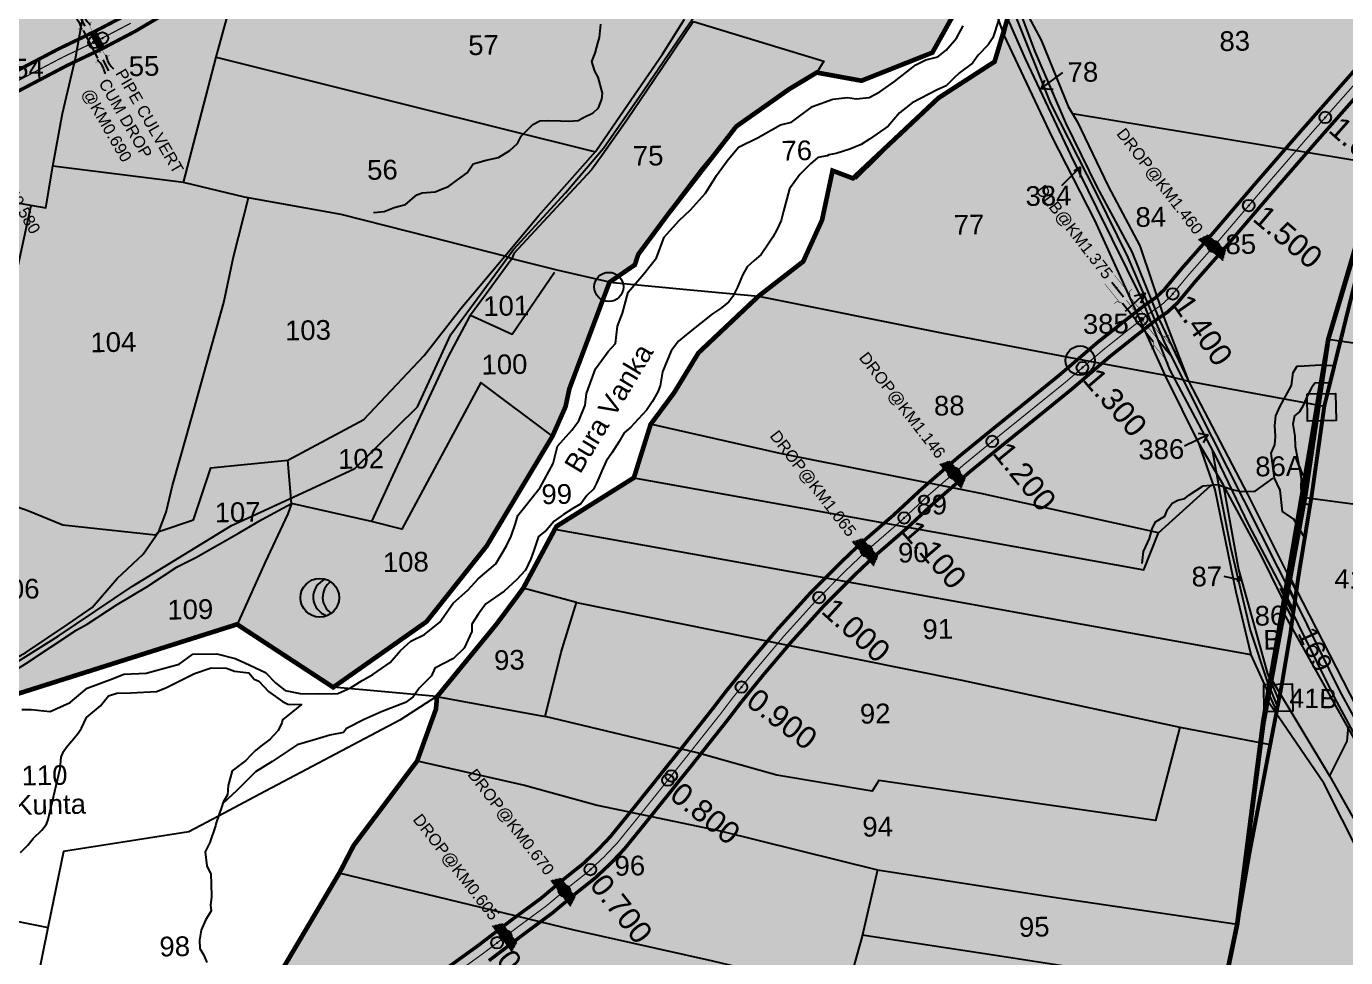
# Model space of a CAD drawing. Header units: millimetres. Extents: x 191342 to 235284, y 1600297 to 1616674.
# Drawn here: x 198775 to 199906, y 1603651 to 1604450 of the extents above; entities that cross this region are included whole.
import ezdxf
from ezdxf.enums import TextEntityAlignment as Align

# ---------------------------------------------------------------- set-up
doc = ezdxf.new("R2010")
doc.units = ezdxf.units.MM
doc.header["$LTSCALE"] = 15
doc.header["$PDMODE"] = 32
doc.header["$PDSIZE"] = 10
doc.linetypes.add('ACAD_ISO02W100', pattern=[15, 12, -3])
doc.linetypes.add('HIDDEN2', pattern=[0.1875, 0.125, -0.0625])
for name, color, linetype in [('BOUNDRY STONES', 240, 'Continuous'), ('CANAL1', 7, 'Continuous'), ('CSMark', 72, 'Continuous'), ('PLOT', 7, 'Continuous'), ('PLOT NO', 7, 'Continuous'), ('PLOTS', 7, 'Continuous'), ('PLOTS NO', 7, 'Continuous'), ('ROAD', 1, 'Continuous'), ('ROADS', 1, 'Continuous'), ('STREAMS', 4, 'Continuous'), ('STRUCTURE', 5, 'Continuous'), ('text2', 7, 'Continuous'), ('VILLAGE BOUNDRY', 5, 'Continuous'), ('wells', 7, 'Continuous'), ('WUA-10', 3, 'Continuous')]:
    doc.layers.add(name, color=color, linetype=linetype)
doc.styles.get("Standard").update_dxf_attribs({"font": 'arial.ttf'})
doc.dimstyles.get("Standard").update_dxf_attribs({"dimtxt": 0.18, "dimasz": 0.18, "dimexe": 0.18, "dimexo": 0.0625, "dimgap": 0.09, "dimtad": 0, "dimtih": 1, "dimtoh": 1, "dimdec": 4, "dimzin": 0, "dimdsep": 46, "dimtxsty": 'Standard', "dimcen": 0.09, "dimadec": 0, "dimazin": 0, "dimtfac": 1, "dimtdec": 4, "dimtofl": 0, "dimtmove": 0, "dimatfit": 3, "dimfxl": 1, "dimtolj": 1, "dimtzin": 0, "dimarcsym": 0})

# ---------------------------------------------------------------- blocks, each defined once
blk = doc.blocks.new('DROP')
h = blk.add_hatch()
h.set_pattern_fill('ANSI31', color=1, scale=10, angle=45)
h.set_pattern_definition([(90, (-324.4107, -25.7687), (-1.25, 0), [])])
h.paths.add_polyline_path([(-9.9, -4.3), (-13.8, 4.1), (13.8, 4.1), (10.2, -4.3)])
at = {"layer": 'STRUCTURE', "color": 5, "const_width": 0.49}
blk.add_lwpolyline([(-9.9, -4.3), (-13.8, 4.1), (13.8, 4.1), (10.2, -4.3), (-9.9, -4.3)], dxfattribs=at)
at = {"layer": 'STRUCTURE', "color": 5}
blk.add_circle((0, 0), 1.33, dxfattribs=at)
blk = doc.blocks.new('SP')
at = {"layer": 'STRUCTURE'}
h = blk.add_hatch(dxfattribs=at)
h.set_pattern_fill('DASH', color=256, scale=8, style=0)
h.set_pattern_definition([(0, (0, 0), (1, 1), [1, -1])])
edge = h.paths.add_edge_path()
edge.add_spline(control_points=[(769825.7, 1706742.1), (769825.3, 1706741.8), (769823.8, 1706740.8), (769820.9, 1706740.3), (769817, 1706739.7), (769811.4, 1706738.9), (769804, 1706739.7), (769798.4, 1706741), (769795.6, 1706741.6)], knot_values=[0, 0, 0, 0, 1.613557, 5.24513, 8.624976, 13.470124, 22.190216, 30.746377, 30.746377, 30.746377, 30.746377], degree=3, periodic=0)
edge.add_line((769795.6, 1706741.6), (769792.6, 1706739.6))
edge.add_line((769792.6, 1706739.6), (769732.6, 1706739.6))
edge.add_line((769732.6, 1706739.6), (769729.6, 1706741.6))
edge.add_spline(control_points=[(769729.6, 1706741.6), (769726.9, 1706740.9), (769721.3, 1706739.5), (769713.9, 1706738.5), (769708.3, 1706739.1), (769704.4, 1706739.6), (769701.5, 1706740), (769700, 1706741), (769699.5, 1706741.3)], knot_values=[0, 0, 0, 0, 8.556161, 17.276253, 22.121402, 25.501247, 29.13282, 30.746377, 30.746377, 30.746377, 30.746377], degree=3, periodic=0)
edge.add_line((769699.5, 1706741.3), (769699.5, 1706722.1))
edge.add_spline(control_points=[(769699.5, 1706722.1), (769700, 1706722.4), (769701.4, 1706723.4), (769704.3, 1706724), (769708.2, 1706724.5), (769713.8, 1706725.3), (769721.2, 1706724.5), (769726.8, 1706723.3), (769729.6, 1706722.6)], knot_values=[0, 0, 0, 0, 1.613557, 5.24513, 8.624976, 13.470124, 22.190216, 30.746377, 30.746377, 30.746377, 30.746377], degree=3, periodic=0)
edge.add_line((769729.6, 1706722.6), (769732.6, 1706724.6))
edge.add_line((769732.6, 1706724.6), (769792.6, 1706724.6))
edge.add_line((769792.6, 1706724.6), (769795.6, 1706722.6))
edge.add_spline(control_points=[(769795.6, 1706722.6), (769798.4, 1706723.3), (769803.9, 1706724.8), (769811.3, 1706725.8), (769817, 1706725.1), (769820.9, 1706724.7), (769823.8, 1706724.2), (769825.2, 1706723.3), (769825.7, 1706723)], knot_values=[0, 0, 0, 0, 8.556161, 17.276253, 22.121402, 25.501247, 29.13282, 30.746377, 30.746377, 30.746377, 30.746377], degree=3, periodic=0)
edge.add_line((769825.7, 1706723), (769825.7, 1706742.1))
h.paths.add_polyline_path([(769764.2, 1706732.1, -1), (769761.1, 1706732.1, -1)], flags=0)
h.paths.add_polyline_path([(769761.1, 1706732.1, 1), (769764.2, 1706732.1, 1)], flags=16)
at = {"layer": 'STRUCTURE', "const_width": 0.628}
for points in [[(769726.6, 1706747.6), (769726.6, 1706743.6), (769732.6, 1706739.6), (769792.6, 1706739.6), (769798.6, 1706743.6), (769798.6, 1706747.6)], [(769726.6, 1706716.6), (769726.6, 1706720.6), (769732.6, 1706724.6), (769792.6, 1706724.6), (769798.6, 1706720.6), (769798.6, 1706716.6)]]:
    blk.add_lwpolyline(points, dxfattribs=at)
at = {"layer": 'STRUCTURE', "color": 3}
blk.add_lwpolyline([(769732.6, 1706724.6), (769792.6, 1706724.6)], dxfattribs=at)
blk.add_lwpolyline([(769732.6, 1706724.6), (769792.6, 1706724.6)], dxfattribs=at)
at = {"layer": 'STRUCTURE', "color": 0}
blk.add_circle((769762.6, 1706732.1), 1.55, dxfattribs=at)
at = {"layer": 'STRUCTURE'}
for points in [[(769699.5, 1706741.3), (769700.9, 1706740.5), (769704.4, 1706739.6), (769707.8, 1706739.2), (769712.6, 1706738.8), (769721.3, 1706739.7), (769729.6, 1706741.6)], [(769825.7, 1706742.1), (769824.3, 1706741.3), (769820.8, 1706740.3), (769817.5, 1706739.8), (769812.7, 1706739.2), (769804, 1706739.9), (769795.6, 1706741.6)], [(769699.5, 1706722.1), (769700.9, 1706723), (769704.4, 1706724), (769707.7, 1706724.5), (769712.5, 1706725), (769721.2, 1706724.4), (769729.6, 1706722.6)], [(769825.7, 1706723), (769824.3, 1706723.8), (769820.8, 1706724.7), (769817.4, 1706725.1), (769812.6, 1706725.5), (769803.9, 1706724.6), (769795.6, 1706722.6)]]:
    blk.add_spline(points, degree=3, dxfattribs=at)
at = {"layer": 'STRUCTURE', "color": 0}
blk.add_text('STREAM', height=5, dxfattribs=at).set_placement((769684.3, 1706732.1), align=Align.MIDDLE_CENTER)
for points in [[(769727.4, 1706732.1), (769700.8, 1706732.1)], [(769824.4, 1706732.1), (769800.5, 1706732.1)]]:
    blk.add_leader(points, dimstyle='Standard', override={"dimasz": 10, "dimgap": 0.09, "dimtad": 0}, dxfattribs=at)
blk = doc.blocks.new('DLB')
at = {"layer": 'STRUCTURE'}
h = blk.add_hatch(dxfattribs=at)
h.set_pattern_fill('DOTS', color=6, scale=20, angle=320.3722, style=0)
h.set_pattern_definition([(320.372247934, (0, 0), (1.2786241598, 0.5641323054), [0, -1.25])])
h.paths.add_polyline_path([(769699.5, 1706950), (769699.5, 1706934), (769729.1, 1706934), (769732.1, 1706936), (769792.1, 1706936), (769795.1, 1706934), (769824.7, 1706934), (769824.7, 1706950), (769795.1, 1706950), (769792.1, 1706948), (769732.1, 1706948), (769729.1, 1706950)])
at = {"layer": 'STRUCTURE', "color": 6, "const_width": 0.628}
for points in [[(769726.1, 1706956), (769726.1, 1706952), (769732.1, 1706948), (769792.1, 1706948), (769798.1, 1706952), (769798.1, 1706956)], [(769726.1, 1706928), (769726.1, 1706932), (769732.1, 1706936), (769792.1, 1706936), (769798.1, 1706932), (769798.1, 1706928)], [(769732.1, 1706942), (769792.1, 1706942)]]:
    blk.add_lwpolyline(points, dxfattribs=at)
at = {"layer": 'STRUCTURE', "color": 6, "linetype": 'ACAD_ISO02W100', "ltscale": 0.5, "const_width": 0.5}
for points in [[(769699.5, 1706950), (769729.1, 1706950)], [(769795.1, 1706950), (769824.7, 1706950)], [(769699.5, 1706934), (769729.1, 1706934)], [(769795.1, 1706934), (769824.7, 1706934)]]:
    blk.add_lwpolyline(points, dxfattribs=at)
at = {"layer": 'STRUCTURE', "color": 6}
blk.add_lwpolyline([(769732.1, 1706936), (769792.1, 1706936)], dxfattribs=at)
blk.add_lwpolyline([(769732.1, 1706936), (769792.1, 1706936)], dxfattribs=at)
at = {"layer": 'STRUCTURE', "color": 0}
blk.add_circle((769762.1, 1706942), 1.8, dxfattribs=at)
for points in [[(769703.8, 1706942), (769726.7, 1706942)], [(769818.6, 1706942), (769795.7, 1706942)]]:
    blk.add_leader(points, dimstyle='Standard', override={"dimasz": 10, "dimgap": 0.09, "dimtad": 0}, dxfattribs=at)

msp = doc.modelspace()

# ---------------------------------------------------------------- hatches: boundary and pattern name
at = {"layer": 'PLOTS NO', "true_color": 0xfeeab9}
h = msp.add_hatch(color=254, dxfattribs=at)
h.dxf.hatch_style = 1
h.paths.add_polyline_path([(199674, 1603141), (199713, 1603213.2), (199741.3, 1603281.2), (199752.2, 1603338.6), (199763.7, 1603392.3), (199781.7, 1603498.6), (199801.5, 1603623), (199813.4, 1603680.1), (199835.6, 1603853.2), (199876.5, 1604092), (199891.5, 1604181.7), (199934.7, 1604325.7), (199972.2, 1604458), (199998.8, 1604546.1), (200019.2, 1604621.5), (200071.7, 1604831.4), (200059.4, 1604892.1), (200063.1, 1604957.8), (200070, 1605042.2), (200077.2, 1605094.4), (200087.2, 1605112), (200093, 1605141.7), (200105.5, 1605220.5), (200124.6, 1605289.1), (200138.8, 1605327.4), (200185.8, 1605397.1), (200212.9, 1605410.8), (200271.3, 1605437.4), (200302, 1605458.7), (200315.1, 1605460.6), (200327.9, 1605468.2), (200370.3, 1605507.5), (200428.3, 1605509.3), (200420.3, 1605395.6), (200438.5, 1605351.6), (200394.1, 1605310.8), (200389.8, 1605197.4), (200428, 1605038.4), (200432.4, 1604996.9), (200445.8, 1604886.1), (200486.1, 1604796.6), (200476.1, 1604753.8), (200475.5, 1604732.3), (200505.2, 1604724.7), (200503.6, 1604674.3), (200506.3, 1604518), (200504.1, 1604387.9), (200509, 1604381.8), (200492.7, 1604278.4), (200502, 1604227.3), (200517.2, 1604191.7), (200511.9, 1604119.1), (200525.9, 1604065.1), (200531.1, 1604031.4), (200527, 1604003.5), (200562.5, 1603925.6), (200596.2, 1603906.8), (200578.4, 1603825.6), (200574.5, 1603807.2), (200561.8, 1603746.4), (200537.1, 1603713.9), (200538.4, 1603657.4), (200520.1, 1603587.2), (200519.3, 1603577.6), (200495.7, 1603538.3), (200469.3, 1603501.3), (200516.6, 1603392.5), (200572, 1603325.5), (200577.4, 1603313.1), (200383.6, 1603335.8), (200367.6, 1603226.9), (200258.8, 1603230.2), (200243, 1603228), (200210.7, 1603228.6), (200202.7, 1603221), (200166.1, 1603222.4), (200165.1, 1603212.2), (200144.8, 1603101.7), (200132.8, 1603059), (199996, 1603079.4), (199831, 1603108), (199808.5, 1603110.6)])
at = {"layer": 'PLOTS NO', "true_color": 0xf7abae}
h = msp.add_hatch(dxfattribs=at)
h.set_pattern_fill('ANSI31', color=241)
h.set_pattern_definition([(45, (0, 0), (-0.088388347648, 0.088388347648), [])])
h.paths.add_polyline_path([(198696, 1603866.7), (198643, 1603925), (198551.7, 1603922.7), (198519.6, 1603932.1), (198500.5, 1603949.3), (198431.8, 1603949.4), (198384.4, 1603990.4), (198351.2, 1604007.8), (198311.1, 1604060.2), (198289.1, 1604121.9), (198264.4, 1604196.9), (198215.9, 1604275.6), (198148.3, 1604383.4), (198104.3, 1604452.8), (198045, 1604544.5), (198057.2, 1604563.1), (198061.7, 1604652.8), (198065.5, 1604712.7), (198200.2, 1604696.7), (198348.2, 1604684.1), (198362.9, 1604637.7), (198401.1, 1604634.7), (198369, 1604696.8), (198340.1, 1604763.5), (198323.5, 1604826.3), (198349.6, 1604871.9), (198352.8, 1604907.3), (198383.3, 1604961.1), (198401.3, 1605026.5), (198419.2, 1605081.4), (198437.2, 1605121.6), (198469.5, 1605148.3), (198480.1, 1605260), (198483.3, 1605296.2), (198574.4, 1605375.1), (198611.7, 1605380.8), (198676.5, 1605383.9), (198825.4, 1605340.3), (198895.3, 1605321.2), (198994.3, 1605295.4), (199009.9, 1605275.1), (199041.1, 1605243.8), (199080.7, 1605210.5), (199233.6, 1605114.1), (199265.8, 1605061.8), (199332.6, 1604942.6), (199342.6, 1604924.1), (199404.9, 1604835.3), (199417.6, 1604816.6), (199430.4, 1604797.9), (199476.8, 1604683.4), (199493.5, 1604646.1), (199499.5, 1604636.9), (199537.9, 1604577.5), (199545.2, 1604563.4), (199586.8, 1604509.9), (199591.8, 1604498.7), (199552, 1604427.4), (199491.2, 1604403.3), (199452.8, 1604410.3), (199428.9, 1604395.9), (199412.8, 1604384.5), (199383.8, 1604364.1), (199325.2, 1604288.7), (199299.7, 1604254.3), (199296.9, 1604245.5), (199275.1, 1604230.5), (199240.7, 1604139.2), (199237.4, 1604123.8), (199226.2, 1604098.5), (199185.7, 1604031), (199169.8, 1604004.4), (199118.2, 1603939.5), (199038.2, 1603883.2), (198955.7, 1603937.2), (198694.9, 1603854.6)])
at = {"layer": 'PLOTS NO', "true_color": 0xc7c8ca}
h = msp.add_hatch(color=9, dxfattribs=at)
h.dxf.hatch_style = 1
h.paths.add_polyline_path([(198950.9, 1603198.1), (198968.3, 1603256), (198971, 1603285.3), (198972.5, 1603297.3), (198977.6, 1603338.7), (198958.5, 1603438.2), (198917.6, 1603461), (198949.3, 1603546.3), (198975.8, 1603609.5), (199043.8, 1603724.6), (199055.7, 1603747.6), (199110.2, 1603820.1), (199126.3, 1603864.6), (199127.2, 1603875.2), (199178.4, 1603937.6), (199201.1, 1603968.1), (199228.2, 1604018.6), (199229.6, 1604021.2), (199296, 1604062.9), (199310.4, 1604108.7), (199330.6, 1604135.9), (199351.4, 1604170), (199402.9, 1604218.6), (199441.2, 1604248.3), (199457.4, 1604283.9), (199466.4, 1604326.2), (199483.9, 1604319.6), (199557.2, 1604388.5), (199605.3, 1604419.6), (199622.2, 1604475.9), (199654.8, 1604541.8), (199699.2, 1604614.6), (199743.6, 1604642.2), (199771, 1604663.4), (199808.5, 1604707), (199811.3, 1604754.3), (199802.5, 1604829.7), (199853.1, 1604894.2), (199905.7, 1604879.5), (200071.7, 1604831.4), (200036.3, 1604686.2), (200019.4, 1604620.4), (199954.3, 1604394.4), (199891.5, 1604181.7), (199871.8, 1604047.7), (199835.8, 1603852.2), (199813.4, 1603680.1), (199801.5, 1603623), (199781.7, 1603498.6), (199763, 1603390.7), (199741.3, 1603281.2), (199713, 1603213.2), (199606.2, 1603236.9), (199564.1, 1603182.9), (199548.6, 1603163.1), (199510.2, 1603115.5), (199381.4, 1603143.1), (199370, 1603109.5), (199155.5, 1603153.5), (199053.2, 1603175.8), (199004.6, 1603186.6)])

# ---------------------------------------------------------------- linework, layer by layer
at = {"color": 2}
for p in [(199454.8, 1603960.2), (199388.3, 1603883.4), (199325.2, 1603803.6), (199258.7, 1603726.9), (199178.7, 1603664.2)]:
    msp.add_point(p, dxfattribs=at)
at = {"layer": 'BOUNDRY STONES', "color": 1}
for points in [[(199873.3, 1604134.8), (199897.8, 1604135.2), (199898.2, 1604111.9), (199873.8, 1604111.4)], [(199836.2, 1603885.6), (199860.6, 1603886.1), (199861.1, 1603862.7), (199836.6, 1603862.2)]]:
    msp.add_lwpolyline(points, close=True, dxfattribs=at)
for centre in [(199274.5, 1604226.5), (199678.7, 1604163.4)]:
    msp.add_circle(centre, 12.5, dxfattribs=at)
at = {"layer": 'CANAL1', "color": 200, "const_width": 3}
for points in [[(198749.3, 1604402.6), (198802.9, 1604430.7), (198832.3, 1604444.8), (198860.8, 1604459.7)], [(198756.7, 1604388.4), (198810, 1604416.4), (198839.5, 1604430.5), (198868.6, 1604445.8), (198897.8, 1604463)], [(199129.5, 1603638), (199162.2, 1603661.6), (199191.9, 1603684.3), (199216, 1603702), (199236.1, 1603718.9), (199252.3, 1603731.8), (199264.8, 1603743.5), (199275.8, 1603755.1), (199293.3, 1603776.6), (199333.4, 1603826.6), (199363.6, 1603864.9), (199375.1, 1603879.9), (199394.6, 1603903.9), (199418.4, 1603932.1), (199446.9, 1603963.6), (199473.1, 1603989.9), (199490.3, 1604006.3), (199518.5, 1604030.7), (199543, 1604053.5), (199574, 1604080.4), (199605.4, 1604106), (199631.8, 1604127.3), (199660.9, 1604150.9), (199693.6, 1604178.9), (199714.3, 1604195.3), (199733.9, 1604210.7), (199743.7, 1604217.5), (199750.5, 1604223.8), (199765.4, 1604241.8), (199792.3, 1604272.3), (199828.1, 1604314.2), (199868.5, 1604360.7), (199915.9, 1604414.4)], [(199171.7, 1603648.8), (199201.5, 1603671.5), (199225.9, 1603689.5), (199246.2, 1603706.5), (199262.7, 1603719.6), (199276.1, 1603732.2), (199287.8, 1603744.5), (199305.7, 1603766.6), (199345.9, 1603816.7), (199376.3, 1603855.1), (199387.7, 1603870), (199406.9, 1603893.7), (199430.5, 1603921.5), (199458.5, 1603952.6), (199484.3, 1603978.5), (199501.1, 1603994.5), (199529.2, 1604018.8), (199553.7, 1604041.6), (199584.3, 1604068.2), (199615.4, 1604093.5), (199641.9, 1604114.8), (199671.2, 1604138.6), (199703.8, 1604166.5), (199724.3, 1604182.8), (199743.4, 1604197.9), (199753.7, 1604205), (199762.1, 1604212.8), (199777.6, 1604231.4), (199804.4, 1604261.8), (199840.3, 1604303.8), (199880.6, 1604350.2), (199927.8, 1604403.8)]]:
    msp.add_lwpolyline(points, dxfattribs=at)
at = {"layer": 'CANAL1', "color": 1, "linetype": 'HIDDEN2', "ltscale": 4, "const_width": 1}
for points in [[(198753, 1604395.5), (198806.5, 1604423.6), (198835.9, 1604437.6), (198864.7, 1604452.7)], [(199454.8, 1603960.2), (199478.7, 1603984.2), (199495.7, 1604000.4), (199523.8, 1604024.7), (199548.3, 1604047.6), (199579.2, 1604074.3), (199610.4, 1604099.8), (199636.8, 1604121.1), (199666, 1604144.7), (199698.7, 1604172.7), (199719.3, 1604189.1), (199738.7, 1604204.3), (199748.7, 1604211.3), (199756.3, 1604218.3), (199771.5, 1604236.6), (199798.4, 1604267.1), (199834.2, 1604309), (199874.5, 1604355.5), (199921.8, 1604409.1)], [(199134.3, 1603631.6), (199167, 1603655.2), (199196.7, 1603677.9), (199221, 1603695.8), (199241.1, 1603712.7), (199257.5, 1603725.7), (199270.5, 1603737.9), (199281.8, 1603749.8), (199299.5, 1603771.6), (199339.6, 1603821.7), (199370, 1603860), (199381.4, 1603875), (199400.8, 1603898.8), (199424.4, 1603926.8), (199452.7, 1603958.1), (199454.8, 1603960.2)]]:
    msp.add_lwpolyline(points, dxfattribs=at)
at = {"layer": 'PLOT'}
for points in [[(199891.5, 1604181.7), (199948.3, 1604173.5)], [(199869.6, 1604046.1), (199985.3, 1604030.8), (199960.3, 1603918.6)], [(199857.6, 1603979.4), (199915.7, 1603866.2), (199931.6, 1603832.2), (199985.4, 1603737.3), (200042.6, 1603633.2), (200073.8, 1603576.8), (200153, 1603424), (200226.8, 1603292.1), (200258.8, 1603230.2), (200331.9, 1603084.1), (200373.9, 1602995.8), (200425.4, 1602900.3), (200459.4, 1602836), (200529.4, 1602710.7), (200567, 1602639.3), (200594.5, 1602589.3), (200627.4, 1602529.8), (200686.2, 1602425.3), (200701.7, 1602397.4), (200725.6, 1602339.5), (200792.3, 1602217.3), (200859.8, 1602102.4), (200908.6, 1602000.6), (200929.2, 1601965.1)], [(201144.4, 1601506.1), (201114.3, 1601558.8), (201047.6, 1601696.4), (201040.6, 1601705.4), (200967.5, 1601847.4), (200891, 1602003.7), (200853.3, 1602074.8), (200806, 1602158.9), (200739.8, 1602259), (200676.9, 1602401.3), (200610.2, 1602532.6), (200581.3, 1602591.9), (200514.3, 1602700.8), (200442.4, 1602837.9), (200408.1, 1602902.5), (200326.3, 1603058.4), (200316, 1603082.2), (200243, 1603228), (200139, 1603425), (200093.6, 1603501.7), (200060.1, 1603575.1), (199916.2, 1603834.8), (199852.5, 1603948.5)], [(199843.3, 1603889), (199892.5, 1603807.3), (199930.8, 1603739.3), (200002, 1603647.5), (200093.6, 1603501.7)], [(200326.3, 1603058.4), (200286.9, 1603092.4), (200271.6, 1603111), (200211.2, 1603204.2), (200202.7, 1603221), (200165.1, 1603293.8), (200148.7, 1603357.1), (200143, 1603388.7), (200098.8, 1603483.1), (200032.5, 1603583.3), (199984.4, 1603653.8), (199947.1, 1603707), (199919, 1603738.8), (199887.7, 1603801), (199840.3, 1603870.5)], [(199908.6, 1603849.8), (199907.4, 1603837.1), (199892.5, 1603807.3)]]:
    msp.add_lwpolyline(points, dxfattribs=at)
at = {"layer": 'PLOTS'}
for points in [[(199525.5, 1604668.4), (199534.2, 1604646.9), (199552.9, 1604611.9), (199562.3, 1604590.9), (199568.5, 1604577), (199581.9, 1604549.2), (199601.5, 1604513.5), (199606.3, 1604504.8), (199622.2, 1604475.9), (199613.6, 1604442.5), (199599.7, 1604481.3), (199586.8, 1604509.9)], [(198909.8, 1604316), (198937.8, 1604423.4), (198963, 1604515.4)], [(199452.8, 1604410.3), (199491.2, 1604403.3), (199552, 1604427.4), (199580.4, 1604478.6), (199591.8, 1604498.7)], [(199347, 1604454), (199458.8, 1604420.2), (199452.8, 1604410.3), (199428.9, 1604395.9), (199396.7, 1604373.1), (199383.8, 1604364.1), (199353.2, 1604327.1), (199331.8, 1604299), (199318.5, 1604278.5), (199299.7, 1604254.3), (199296.9, 1604245.5), (199275.1, 1604230.5), (199230.2, 1604240.8), (199191.4, 1604250.5), (199185.4, 1604252.9), (199121.6, 1604269.1), (199044.9, 1604288.5), (198962, 1604303.5), (198909.8, 1604316), (198797.6, 1604330.1), (198805.9, 1604375.1), (198817.5, 1604423.8), (198826.7, 1604475.9)], [(199622.2, 1604475.9), (199628.2, 1604470.1), (199645.3, 1604438.2), (199668.3, 1604381.3), (199676.1, 1604368.2), (199702.6, 1604313), (199729.9, 1604261.6), (199750.7, 1604199.6), (199771.6, 1604145.7), (199802.2, 1604087.1), (199822.4, 1604048.3), (199864, 1603965.4)], [(199622.2, 1604475.9), (199639.9, 1604428.4), (199666.2, 1604367.3), (199693, 1604312.3), (199723.1, 1604256.7), (199746.5, 1604198.7), (199771.6, 1604145.7)], [(199347, 1604454), (199313.4, 1604404.1), (199290.1, 1604369.5), (199268.8, 1604339.6), (199260, 1604327.2), (199221.9, 1604286.2), (199193.2, 1604255.2), (199191.4, 1604250.5), (199168.8, 1604219.7), (199155, 1604201.1), (199141.6, 1604175.9), (199136, 1604165.2), (199112.5, 1604114.8), (199089.3, 1604065.2), (199071, 1604025.4), (199002.3, 1604040.9), (198999.3, 1604077.9), (199064.4, 1604112.8), (199116.3, 1604167.8), (199147.7, 1604207.9), (199185.4, 1604252.9), (199214.1, 1604287.6), (199263.4, 1604342.8), (199287.6, 1604378.4), (199320.6, 1604426.1), (199339.4, 1604456.2)], [(199402.9, 1604218.6), (199441.2, 1604248.3), (199457.4, 1604283.9), (199466.4, 1604326.2), (199486.8, 1604319.5), (199524.4, 1604356.3), (199557.2, 1604388.5), (199605.3, 1604419.6), (199613.6, 1604442.5)], [(199847.3, 1603862.7), (199825.5, 1603911), (199812.6, 1603964.8), (199794.5, 1604052.6), (199780.8, 1604091.9), (199751.7, 1604150.8), (199717.6, 1604226), (199691.4, 1604283.8), (199654.6, 1604355.2), (199613.6, 1604442.5)], [(198937.8, 1604423.4), (199103.7, 1604382), (199263, 1604342.3)], [(199938.7, 1604331), (199672.2, 1604374.8)], [(198687.8, 1604310), (198724.7, 1604306.1), (198791.6, 1604294.2), (198797.6, 1604330.1)], [(198729.9, 1604051), (198776.2, 1604034.8), (198806.3, 1604022.6), (198885.8, 1604014), (198888.6, 1604016.7), (198894.9, 1604033.4), (198900.5, 1604056.1), (198912.4, 1604098.5), (198920.9, 1604129), (198930.5, 1604163.2), (198944.4, 1604213.1), (198952.8, 1604252.2), (198965.6, 1604302.9)], [(198642.8, 1604074.7), (198729.9, 1604051), (198741.3, 1604106.9), (198746.6, 1604156.5), (198763.3, 1604223.6), (198779.2, 1604296.4)], [(199275.1, 1604230.5), (199347.4, 1604223.8), (199402.9, 1604218.6), (199351.4, 1604170), (199330.6, 1604135.9), (199310.4, 1604108.7), (199296, 1604062.9), (199229.6, 1604021.2), (199209.7, 1603984.1), (199201.1, 1603968.1), (199178.4, 1603937.6), (199126.8, 1603875.3), (199038.2, 1603883.2)], [(199155.8, 1604202.2), (199191.6, 1604186.1), (199228, 1604239.1)], [(199275.1, 1604230.5), (199254.4, 1604174.1), (199240.7, 1604139.2), (199237.4, 1604123.8), (199226.2, 1604098.5)], [(199402.9, 1604218.6), (199559.7, 1604187.2), (199682.3, 1604163.6), (199751.7, 1604150.8), (199771.6, 1604145.7), (199888.1, 1604124.3)], [(198955.7, 1603937.2), (199038.2, 1603883.2), (199118.2, 1603939.5), (199152, 1603982.1), (199169.8, 1604004.4), (199201.7, 1604057.6), (199226.2, 1604098.5), (199164.7, 1604144.6), (199096.9, 1604018.9), (199071, 1604025.4)], [(199745.8, 1604015.6), (199593.5, 1604049.5), (199421.4, 1604083.8), (199310.4, 1604108.7)], [(199860.7, 1603941.8), (199833.6, 1603997.2), (199801.3, 1604057.1), (199780.8, 1604091.9)], [(198888.6, 1604016.7), (198918.4, 1604026.7), (198933.1, 1604071.3), (198999.3, 1604077.9)], [(199296, 1604062.9), (199440.6, 1604036.8), (199665.4, 1603996.2), (199733.2, 1603983.9), (199745.8, 1604015.6), (199790.7, 1604056.3), (199792.9, 1604057)], [(199801.3, 1604057.1), (199814.6, 1603984.2), (199830.5, 1603926.9), (199839.3, 1603894.9), (199849, 1603871.9)], [(198694.9, 1603854.6), (198732.6, 1603877.7), (198774.3, 1603903.3), (198818.2, 1603932.4), (198827.2, 1603937.3), (198852.8, 1603954.3), (198878.4, 1603969.3), (198904.4, 1603986.5), (198920.4, 1603994.5), (198957.4, 1604015.7), (198977.1, 1604027.1), (199002.3, 1604040.9), (198999.4, 1604031.9), (198979.8, 1603990.5), (198956.9, 1603939.7), (198955.7, 1603937.2), (198906.6, 1603921.1), (198888.4, 1603915.2), (198830.4, 1603898.2), (198748.7, 1603872.5), (198694.9, 1603854.6)], [(198696, 1603866.7), (198725.1, 1603882.1), (198735.7, 1603891.5), (198774.6, 1603913), (198810.2, 1603937.2), (198831.5, 1603951.6), (198852.9, 1603976.5), (198875.2, 1603997.3), (198888.6, 1604016.7)], [(199825.5, 1603911), (199666.4, 1603939.7), (199498.8, 1603969.9), (199276.6, 1604009.9), (199228.2, 1604018.6)], [(199126.8, 1603875.3), (199220, 1603858.2), (199233.7, 1603913.2), (199246.7, 1603956), (199201.1, 1603968.1)], [(199246.7, 1603956), (199395.5, 1603925.9), (199577.3, 1603889.2), (199764.3, 1603849.1), (199841.8, 1603834.2)], [(199126.8, 1603875.3), (199095.2, 1603855.1), (198975.2, 1603791.5), (198944.7, 1603775.3), (198914.5, 1603759.3), (198806.8, 1603742.3), (198793.8, 1603678.4), (198777.8, 1603599.3), (198784.1, 1603568), (198788.1, 1603538.2), (198769.5, 1603484.6), (198746.8, 1603482.2), (198752.7, 1603527.2), (198756.8, 1603576.6), (198766.2, 1603652.6), (198635.9, 1603679.6), (198503.2, 1603675.6), (198490.3, 1603609.4), (198477, 1603574.4), (198434, 1603585.3), (198412.1, 1603590.9)], [(198829.9, 1603487.1), (198852, 1603481), (198917.6, 1603461), (198928.9, 1603489.1), (198949.3, 1603546.3), (198967.2, 1603589.1), (198975.8, 1603609.5), (199005.2, 1603657.9), (199023.1, 1603690.2), (199043.8, 1603724.6), (199055.7, 1603747.6), (199083, 1603783.9), (199110.2, 1603820.1), (199126.3, 1603864.6), (199127.2, 1603875.2)], [(199764.3, 1603849.1), (199743.3, 1603769), (199564.9, 1603794.8), (199506, 1603803.4), (199500.5, 1603794.1), (199418.6, 1603808), (199350.4, 1603826.9), (199220, 1603858.2)], [(199110.2, 1603820.1), (199202.2, 1603799.2), (199264.4, 1603782.1), (199369.9, 1603760.2), (199505, 1603726.6), (199491.7, 1603669.9), (199478.2, 1603620.9), (199363.6, 1603648.4), (199244.7, 1603674.9), (199145.8, 1603699), (199043.3, 1603723.9)], [(199505, 1603726.6), (199654.1, 1603703.6), (199813.4, 1603680.1)], [(198588.7, 1603529.1), (198592.2, 1603535.8), (198620.3, 1603583.8), (198639.2, 1603634.1), (198635.9, 1603679.6), (198655.7, 1603702.6), (198706.3, 1603692.5), (198753.8, 1603685.4), (198793.6, 1603677.3)], [(199801.5, 1603623), (199608, 1603652.9), (199491.9, 1603670.8)]]:
    msp.add_lwpolyline(points, dxfattribs=at)
at = {"layer": 'PLOTS NO', "color": 0}
for points in [[(199645.2, 1604396.7), (199663.9, 1604410.4)], [(199648.2, 1604403.9), (199645.2, 1604396.7), (199655.5, 1604396.1)], [(199678.7, 1604329.2), (199662.7, 1604313.1)], [(199673.7, 1604326), (199678.7, 1604329.2), (199678.7, 1604320.2)], [(199734.5, 1604221.1), (199717.3, 1604205.3)], [(199725.3, 1604219), (199734.5, 1604221.1), (199730.6, 1604212.7)], [(199788.2, 1604099.6), (199768.3, 1604089.9)], [(199779.8, 1604101.1), (199788.2, 1604099.6), (199784.2, 1604092.7)], [(199816.2, 1603975.2), (199802.1, 1603978.1)], [(199813, 1603974.3), (199816.2, 1603975.2), (199815.2, 1603978.7)]]:
    msp.add_lwpolyline(points, dxfattribs=at)
at = {"layer": 'ROAD'}
for points in [[(199854.8, 1603974.2), (199901.2, 1603880.1), (199928.9, 1603829.3), (199968.3, 1603762.2), (200027.5, 1603656.5), (200049.2, 1603612.4)], [(199850.2, 1603968.2), (199896.7, 1603874.1), (199924.3, 1603823.3), (199963.7, 1603756.2), (200023, 1603650.5)]]:
    msp.add_lwpolyline(points, dxfattribs=at)
at = {"layer": 'ROADS', "color": 1}
for points in [[(199350, 1605055.3), (199359.2, 1605024.2), (199381.8, 1604970.4), (199400.1, 1604926.6), (199422.2, 1604873.7), (199446, 1604826), (199470.6, 1604768.8), (199498.2, 1604704.3), (199520.2, 1604653), (199556.4, 1604588.8), (199583.7, 1604530.4), (199606.9, 1604478.1), (199631.9, 1604421.5), (199670.4, 1604339.9), (199692.8, 1604294.4), (199731.8, 1604215.2), (199755.3, 1604155.6), (199795.1, 1604080.8), (199823, 1604022.4), (199861.8, 1603949.4)], [(199862.9, 1603957.4), (199819, 1604044), (199778.1, 1604124.7), (199750.7, 1604180), (199720, 1604251.8), (199692.4, 1604307.5), (199653.7, 1604383.9), (199622.9, 1604460), (199591.3, 1604522.6), (199567.1, 1604572.4), (199547.9, 1604611.8), (199513.1, 1604681.3), (199489.9, 1604735), (199463.5, 1604796.3), (199436.9, 1604855.8), (199407.6, 1604921.4), (199371.5, 1605003.5), (199358.4, 1605039.7), (199353.6, 1605054.3)], [(198736.5, 1603886), (198802.3, 1603927), (198866.1, 1603969.9), (198951, 1604021.9), (199015, 1604051.5), (199056.7, 1604070.8), (199110.4, 1604123.6), (199139.1, 1604185.7), (199161.7, 1604216.4), (199192.8, 1604258.5), (199237.4, 1604307.2), (199270.1, 1604345.5), (199300.7, 1604389.9), (199337.7, 1604443.7), (199368, 1604487.7), (199414.3, 1604536.5), (199464, 1604597.4), (199501.8, 1604643.9), (199527.2, 1604673.4), (199573.2, 1604724.6), (199608.6, 1604767.7), (199655.2, 1604819.9), (199700.4, 1604887.9), (199735.1, 1604941)], [(199791.8, 1604086.9), (199798.9, 1604048.7), (199807.7, 1604003.3), (199824.5, 1603932.3), (199839.5, 1603887.4), (199848, 1603866.6)]]:
    msp.add_lwpolyline(points, dxfattribs=at)
at = {"layer": 'STREAMS', "color": 4}
for points in [[(199609, 1604456.1), (199605.6, 1604445.1), (199603.7, 1604440.2), (199599.8, 1604434.1), (199591.4, 1604425.3), (199586.4, 1604418.3), (199575.3, 1604410.1), (199570.1, 1604405.3), (199563.8, 1604398.8), (199556.1, 1604395.6), (199534.6, 1604384.3), (199523.8, 1604375.7), (199514.1, 1604364.3), (199498, 1604353.2), (199491, 1604348.7), (199481.2, 1604344.5), (199469.5, 1604340.8), (199463.3, 1604339.8), (199461.9, 1604338.9), (199453.7, 1604337.6), (199447.4, 1604332.1), (199438.3, 1604323), (199429.5, 1604310.5), (199427.2, 1604302), (199424.3, 1604291.4), (199422.3, 1604283.5), (199418.9, 1604276), (199415.1, 1604269.2), (199411.3, 1604263.1), (199405.3, 1604254.2), (199399, 1604248.8), (199393.3, 1604243.6), (199389.1, 1604236.7), (199384.9, 1604226.2), (199380.8, 1604218.3), (199377.3, 1604213.6), (199371.2, 1604208.7), (199363.4, 1604203.5), (199343.9, 1604188.1), (199334.4, 1604180.1), (199328, 1604171.6), (199320.7, 1604153.7), (199318.7, 1604141.7), (199316.6, 1604136.6), (199311.7, 1604128), (199307, 1604121.2), (199299.7, 1604113.1), (199293.3, 1604106.2), (199287.6, 1604101.4), (199283.5, 1604094.1), (199277.3, 1604084.4), (199272.2, 1604077.2), (199268.5, 1604068.8), (199264.3, 1604058.9), (199261.3, 1604053.2), (199255.7, 1604047.7), (199250.6, 1604040.5), (199243.6, 1604036.4), (199235.7, 1604031.3), (199227.8, 1604025.6), (199221.2, 1604018), (199214.3, 1604012.4), (199210.5, 1604001.3), (199207.6, 1603993.4), (199203, 1603983.6), (199195.4, 1603975.3), (199184.8, 1603965.6), (199169.2, 1603954.8), (199162.8, 1603946.1), (199157.1, 1603937.3), (199157, 1603931), (199150.4, 1603916.7), (199141.2, 1603907.8), (199125.4, 1603899.5), (199122.6, 1603893.1), (199111.9, 1603882.4), (199106.7, 1603875.1), (199100.2, 1603870.2), (199080.3, 1603862.4), (199064.6, 1603855.6), (199049.7, 1603848), (199047, 1603844.5), (199035.2, 1603842.3), (199021, 1603838), (199007.3, 1603833.9), (198985.9, 1603819.7), (198971.5, 1603810.8), (198955.6, 1603794.7), (198943.4, 1603783.5)], [(198771.2, 1603864.2), (198779.1, 1603864.3), (198795.5, 1603862.6), (198812.6, 1603870.3), (198827.3, 1603882.6), (198849.4, 1603890.9), (198858.6, 1603894.5), (198877.8, 1603895.4), (198906, 1603903.1), (198917.9, 1603911.5), (198938.5, 1603911.9), (198954.1, 1603907.9), (198962.3, 1603904.2), (198980.2, 1603895.8), (198989.1, 1603886.9), (198997.1, 1603880.6), (199009.9, 1603878), (199025.7, 1603877.5), (199042, 1603877.8), (199052.9, 1603882.7), (199062.9, 1603889.1), (199072.1, 1603894.3), (199086.9, 1603904.5), (199096, 1603914.8), (199104.6, 1603922.8), (199116.6, 1603928.6), (199129.5, 1603939.1), (199141, 1603955.4), (199153.5, 1603966.6), (199162.6, 1603976.3), (199177.6, 1603989), (199186.9, 1604004.6), (199190.7, 1604012.8), (199194.5, 1604023.6), (199196.6, 1604030.4), (199215.7, 1604054.6), (199226.8, 1604075.1), (199230.5, 1604090), (199242.7, 1604103.8), (199248.7, 1604111.8), (199254.1, 1604125.1), (199255.3, 1604135), (199263.1, 1604156.4), (199273.9, 1604171), (199280.2, 1604178.1), (199281.9, 1604192.8), (199286.2, 1604204.1), (199291, 1604222.1), (199304.5, 1604237.8), (199315.5, 1604251.5), (199322, 1604269.3), (199334.7, 1604283.1), (199344.7, 1604292.5), (199357.4, 1604307), (199367, 1604322.1), (199376.1, 1604334.7), (199385.7, 1604346.4), (199402.5, 1604354.6), (199421.7, 1604365.6), (199431.2, 1604367.8), (199449.2, 1604381.3), (199466.5, 1604387.6), (199479.1, 1604388.9), (199486.5, 1604387.9), (199497.9, 1604389), (199506.9, 1604393.7), (199519.6, 1604402.5), (199530, 1604411), (199537.9, 1604416.8), (199546.4, 1604421.2), (199556.6, 1604423.7), (199563.7, 1604429.5), (199572.6, 1604439.7), (199578.4, 1604450.3)], [(199072.7, 1604290.3), (199081.9, 1604291.1), (199090.4, 1604294.5), (199100.1, 1604297.1), (199110, 1604305.4), (199114.6, 1604307.2), (199125.6, 1604308.1), (199131.1, 1604310.2), (199137, 1604312.7), (199141.6, 1604316), (199153.1, 1604324.2), (199158.3, 1604332), (199169.3, 1604335.3), (199180, 1604337.5), (199189.6, 1604343.6), (199196.2, 1604349.6), (199199.3, 1604355.9), (199209.4, 1604365.9), (199215.4, 1604368.8), (199221.9, 1604369.2), (199233, 1604369), (199240.1, 1604368.6), (199248.1, 1604369.1), (199252.8, 1604371.9), (199261, 1604375.8), (199265.6, 1604380), (199268.4, 1604387.4), (199269.2, 1604392.5), (199265.4, 1604406.3), (199262.6, 1604411.6), (199260.1, 1604419.7), (199262.7, 1604427), (199265.1, 1604435.5), (199266.5, 1604440.3), (199267.6, 1604451.9)], [(199871.3, 1604011.1), (199862, 1604027.3), (199852.1, 1604034), (199850.2, 1604052.1), (199845.3, 1604062.4), (199842.5, 1604083.9), (199845.6, 1604091.1), (199846.2, 1604098.2), (199845.8, 1604107.8), (199846.6, 1604116), (199850, 1604123.8), (199860, 1604141.9), (199861.5, 1604153.2), (199864.8, 1604158.7), (199870.8, 1604158.8), (199884.7, 1604159.6), (199894.8, 1604159.2), (199895.8, 1604158.9)], [(199892.1, 1604144.2), (199879.9, 1604144), (199877.2, 1604140), (199872.8, 1604131.7), (199870.1, 1604124.7), (199866.8, 1604119.4), (199862.6, 1604116.1), (199861.2, 1604108.8), (199862.9, 1604098.4), (199863.2, 1604089.7), (199867, 1604069.1), (199868.2, 1604062.4), (199868, 1604054.5), (199868.8, 1604043.6), (199873.4, 1604040), (199877.1, 1604040.2)], [(199731.8, 1603989.4), (199733.1, 1603999.7), (199738.3, 1604010.7), (199740.4, 1604019.2), (199743.3, 1604025.2), (199751.4, 1604030), (199753.7, 1604035.8), (199757.5, 1604041.1), (199762.4, 1604043.6), (199768.5, 1604045.2), (199771.8, 1604047.9), (199784.2, 1604055.9), (199796.8, 1604057.2), (199808.7, 1604052.8), (199816.7, 1604051.1), (199828.9, 1604051.3), (199844.3, 1604062.4)], [(198769.9, 1603741.6), (198776.3, 1603748), (198780.8, 1603753.6), (198788.3, 1603760.7), (198792.2, 1603766), (198793.8, 1603769.9), (198804, 1603813.5), (198805, 1603823.2), (198807, 1603828.2), (198809.4, 1603832), (198812.3, 1603835.3), (198815.8, 1603839.3), (198819.5, 1603843.8), (198822.3, 1603848.3), (198826.6, 1603857.2), (198838.7, 1603867.2), (198845.6, 1603875.8), (198852.7, 1603878.3), (198864.5, 1603878.6), (198886.6, 1603879.6), (198894.6, 1603882.9), (198919.3, 1603895.1), (198933.5, 1603899.8), (198946.7, 1603899.7), (198953.4, 1603897.1), (198965.9, 1603895.5), (198970.4, 1603890.3), (198974.4, 1603888.6), (198982.7, 1603879.5), (198994.8, 1603870.9), (198999.2, 1603868.7), (199010.9, 1603868.4), (198994.6, 1603855.2), (198994.1, 1603852.8), (198990.9, 1603846.1), (198987, 1603841.9), (198984, 1603838.8), (198977.3, 1603833.6), (198971.7, 1603829.4), (198967.6, 1603825), (198963.2, 1603820.5), (198951.4, 1603811.5), (198948, 1603799.1), (198947.6, 1603791), (198943.8, 1603784.6), (198942.6, 1603781), (198937.7, 1603767.1), (198937.2, 1603764.3), (198932.5, 1603750.2), (198928.3, 1603742.2), (198929.7, 1603730.2), (198933.3, 1603723.1), (198933.5, 1603714.8), (198933.8, 1603703.7), (198932.9, 1603696.5), (198933.4, 1603691.5), (198928.8, 1603683.5), (198925, 1603674.9), (198923.4, 1603666.4), (198923.9, 1603659.2), (198927.3, 1603653.4), (198929.8, 1603647.2)]]:
    msp.add_lwpolyline(points, dxfattribs=at)
at = {"layer": 'text2', "color": 2, "linetype": 'Continuous'}
for p in [(198840.2, 1604439.9), (199888.9, 1604371.8), (199823.3, 1604296.3), (199758.1, 1604220.5), (199680.7, 1604157.3), (199603.3, 1604094), (199527.8, 1604028.5)]:
    msp.add_point(p, dxfattribs=at)
at = {"layer": 'text2', "color": 3}
for p in [(198832.9, 1604436.2), (199793.2, 1604261.2), (199731.5, 1604198.7), (199570.5, 1604066.8), (199495.5, 1604000.3), (199454.8, 1603960.2), (199328.1, 1603807.3), (199236.4, 1603708.8), (199186.2, 1603669.9, 1)]:
    msp.add_point(p, dxfattribs=at)
at = {"layer": 'VILLAGE BOUNDRY', "linetype": 'HIDDEN2', "ltscale": 20, "const_width": 8}
msp.add_lwpolyline([(199781.7, 1603498.6), (199840.3, 1603870.5), (199843.3, 1603889), (199852.5, 1603948.5), (199857.6, 1603979.4), (199869.6, 1604046.1), (199883.4, 1604137.9), (199891.5, 1604181.7), (199996.5, 1604545.9), (200071.7, 1604831.4)], dxfattribs=at)
at = {"layer": 'VILLAGE BOUNDRY', "const_width": 3.38}
msp.add_lwpolyline([(199916.6, 1604239.3), (199888.1, 1604124.3), (199877.4, 1604048.5), (199865.8, 1603977.7), (199858.8, 1603928.1), (199851.2, 1603883.1), (199839, 1603820), (199823.9, 1603741), (199813.4, 1603680.1), (199801.5, 1603623)], dxfattribs=at)
at = {"layer": 'wells', "color": 0}
msp.add_circle((199026.7, 1603960), 16.6, dxfattribs=at)
for centre, start, end in [((199037.6, 1603960.5), 112.2115, 253.6348), ((199045.7, 1603960.4), 126.1354, 236.399)]:
    msp.add_arc(centre, 16.6, start, end, dxfattribs=at)
at = {"layer": 'WUA-10', "color": 15, "const_width": 4}
for points in [[(199591.8, 1604498.7), (199552, 1604427.4), (199491.2, 1604403.3), (199452.8, 1604410.3), (199428.9, 1604395.9), (199412.8, 1604384.5), (199383.8, 1604364.1), (199325.2, 1604288.7), (199299.7, 1604254.3), (199296.9, 1604245.5), (199275.1, 1604230.5), (199240.7, 1604139.2), (199237.4, 1604123.8), (199226.2, 1604098.5), (199185.7, 1604031), (199169.8, 1604004.4), (199118.2, 1603939.5), (199038.2, 1603883.2), (198955.7, 1603937.2), (198694.9, 1603854.6)], [(198975.8, 1603609.5), (199043.8, 1603724.6), (199055.7, 1603747.6), (199110.2, 1603820.1), (199126.3, 1603864.6), (199127.2, 1603875.2), (199178.4, 1603937.6), (199201.1, 1603968.1), (199228.2, 1604018.6), (199229.6, 1604021.2), (199296, 1604062.9), (199310.4, 1604108.7), (199330.6, 1604135.9), (199351.4, 1604170), (199402.9, 1604218.6), (199441.2, 1604248.3), (199457.4, 1604283.9), (199466.4, 1604326.2), (199483.9, 1604319.6), (199557.2, 1604388.5), (199605.3, 1604419.6), (199622.2, 1604475.9)], [(199954.3, 1604394.4), (199891.5, 1604181.7), (199871.8, 1604047.7), (199835.8, 1603852.2), (199813.4, 1603680.1), (199801.5, 1603623)], [(199801.5, 1603623), (199813.4, 1603680.1), (199835.6, 1603853.2), (199876.5, 1604092), (199891.5, 1604181.7), (199934.7, 1604325.7)]]:
    msp.add_lwpolyline(points, dxfattribs=at)

# ---------------------------------------------------------------- block references
at = {"xscale": 0.6999999999999997, "yscale": 0.6999999999999997, "zscale": 0.6999999999999997, "rotation": 117.9223248624015}
msp.add_blockref('DROP', (198835.9, 1604437.6), dxfattribs=at)
for p, rotation in [((199793.2, 1604261.2), 139.0605624573335), ((199570.5, 1604066.8), 131.733202914055), ((199495.5, 1604000.3), 131.733202914055), ((199236.4, 1603708.8), 127.2300788823649), ((199186.2, 1603669.9, 1), 127.2300788823649)]:
    msp.add_blockref('DROP', p, dxfattribs=dict(rotation=rotation))
at = {"layer": 'STRUCTURE', "color": 0}
for name, p, xscale, yscale, zscale, rotation in [('SP', (-638339.5, 1552435.6), 0.448, 0.448, 0.448, 297.8304472066739), ('DLB', (-1069126.1, 1275518.1), 0.7, 0.7, 0.7, 308.7959605470496)]:
    msp.add_blockref(name, p, dxfattribs=dict(at, xscale=xscale, yscale=yscale, zscale=zscale, rotation=rotation))

# ---------------------------------------------------------------- texts
at = {"layer": 'CSMark', "color": 1}
for s, rotation, p in [('1.600', 318.5989, (199896.9, 1604367.1)), ('1.500', 319.4767, (199831.8, 1604291.1)), ('1.400', 304.8183, (199765.1, 1604216.7)), ('1.300', 310.5721, (199687.2, 1604152.8)), ('1.200', 309.2056, (199610.3, 1604089.7)), ('1.100', 310.8236, (199532.2, 1604022.1)), ('1.000', 317.887, (199462.1, 1603954.5)), ('0.900', 322.5515, (199396.8, 1603876.2)), ('0.800', 321.2647, (199331.5, 1603795.9)), ('0.700', 308.4209, (199264.7, 1603719.4)), ('0.600', 307.3908, (199184.8, 1603654.6))]:
    msp.add_text(s, height=19, rotation=rotation, dxfattribs=at).set_placement(p, align=Align.MIDDLE_LEFT)
at = {"layer": 'PLOT NO'}
for s, rotation, p in [('41A', 359.0457, (199917.3, 1603976)), ('169', 294.6899, (199880.3, 1603915.8)), ('41B', 359.0457, (199878.6, 1603873.7))]:
    msp.add_text(s, height=16.45, rotation=rotation, dxfattribs=at).set_placement(p, align=Align.MIDDLE_CENTER)
at = {"layer": 'PLOTS NO'}
for s, height, rotation, p in [('83', 16.88, 1.0467, (199798.3, 1604428.7)), ('57', 16.88, 1.0467, (199154.1, 1604425.2)), ('54', 16.88, 1.0467, (198763.9, 1604405.1)), ('55', 16.88, 1.0467, (198863, 1604407.2)), ('78', 16.88, 1.0467, (199668.1, 1604402.1)), ('75', 16.88, 1.0467, (199295.3, 1604330.3)), ('76', 16.88, 1.0467, (199422.7, 1604334.8)), ('56', 16.88, 1.0467, (199067.4, 1604318.3)), ('384', 16.88, 1.0467, (199632, 1604295.9)), ('77', 16.88, 1.0467, (199570.5, 1604271.2)), ('84', 16.88, 1.0467, (199726.3, 1604277.9)), ('85', 16.88, 1.0467, (199803.5, 1604254.5)), ('101', 16.88, 1.0467, (199167, 1604201.5)), ('103', 16.88, 1.0467, (198997, 1604180.6)), ('385', 16.88, 1.0467, (199681.2, 1604186.1)), ('104', 16.88, 1.0467, (198830.1, 1604170.4)), ('Bura Vanka', 16.88, 59.0038, (199249.9, 1604065.4)), ('100', 16.88, 1.0467, (199165.5, 1604151.3)), ('88', 16.88, 1.0467, (199553.5, 1604116.1)), ('386', 16.88, 1.0467, (199728.8, 1604078.5)), ('102', 16.88, 1.0467, (199042.5, 1604070.4)), ('86A', 16.88, 1.0467, (199829, 1604064)), ('99', 16.88, 1.0467, (199216.9, 1604040.2)), ('89', 16.88, 1.0467, (199538.5, 1604031.1)), ('107', 16.88, 1.0467, (198936.7, 1604024.6)), ('90', 16.88, 1.0467, (199522.7, 1603990.1)), ('108', 16.88, 1.0467, (199080.9, 1603981.9)), ('87', 16.88, 1.0467, (199774.4, 1603969.6)), ('106', 16.88, 1.0467, (198747.1, 1603958.7)), ('109', 16.88, 1.0467, (198896.1, 1603941.2)), ('86', 16.88, 1.0467, (199828.5, 1603936)), ('91', 16.88, 1.0467, (199543.7, 1603924.5)), ('B', 16.9, 1.0467, (199835.9, 1603915.4)), ('93', 16.88, 1.0467, (199176.3, 1603898)), ('92', 16.88, 1.0467, (199490, 1603852)), ('110', 16.88, 1.0467, (198771.1, 1603799)), ('Savata Kunta', 16.883, 1.0467, (198684.7, 1603772.3)), ('94', 16.88, 1.0467, (199492.1, 1603755.1)), ('96', 16.88, 1.0467, (199279.6, 1603721.6)), ('95', 16.88, 1.0467, (199626.4, 1603669.2)), ('98', 16.88, 1.0467, (198889.3, 1603652.4))]:
    msp.add_text(s, height=height, rotation=rotation, dxfattribs=at).set_placement(p)
at = {"layer": 'STRUCTURE', "color": 5, "char_height": 10, "attachment_point": 1, "bg_fill": 1, "box_fill_scale": 1.1, "bg_fill_color": 7, "bg_fill_true_color": 16777215, "bg_fill_transparency": 0}
for s, insert, width, rotation in [('PIPE CULVERT CUM DROP @KM0.690', (198859.7, 1604414.8), 135.659, 300.174), ('DROP@KM0.580', (198732.2, 1604371.3), 109.889, 300.174), ('DROP@KM1.460', (199717.3, 1604363.9), 109.889, 307.7825), ('DLB@KM1.375', (199648.1, 1604315.2), 96.041, 307.7825), ('DROP@KM1.146', (199496.4, 1604171.9), 109.889, 307.7825), ('DROP@KM1.065', (199419.9, 1604104.8), 109.889, 307.7825), ('DROP@KM0.670', (199160.8, 1603814.5), 109.889, 307.7825), ('DROP@KM0.605', (199113.8, 1603775.9), 109.889, 307.7825)]:
    msp.add_mtext(s, dxfattribs=dict(at, insert=insert, width=width, rotation=rotation))

doc.saveas('drawing.dxf')
